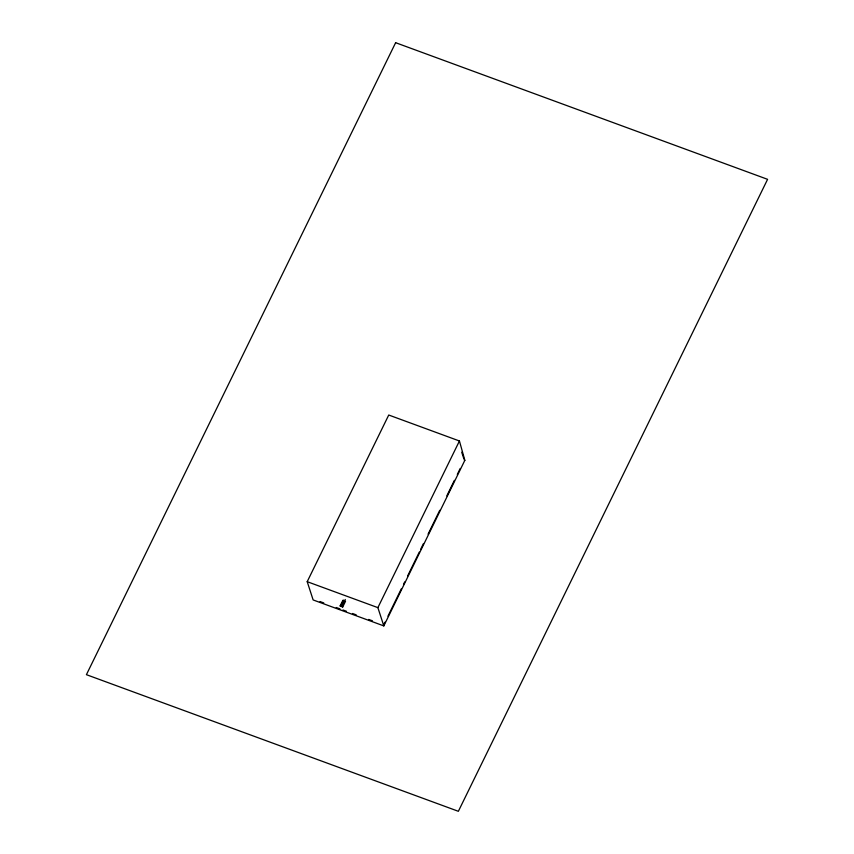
<?xml version="1.0" encoding="UTF-8"?>
<svg xmlns="http://www.w3.org/2000/svg" width="854" height="854" viewBox="0 0 854 854"><rect width="100%" height="100%" fill="white"/><g stroke="black" fill="none" stroke-linecap="round" stroke-linejoin="round"><path stroke-width="1.28" d="M340.97 605.977L343.532 600.17M340.885 605.646L342.465 606.094L341.781 605.774M341.846 605.934L342.315 606.564L340.597 605.838M342.187 605.934L341.749 606.02M307.205 581.681L388.741 415.023L459.431 440.984L464.843 460.327L383.82 625.907L313.14 599.946L307.205 581.681L377.884 607.642L383.82 625.907M345.55 601.205L342.764 606.895L340.127 605.924L342.913 600.245M345.272 599.476L342.006 606.489M377.884 607.642L459.431 440.984M383.862 624.52L385.026 622.128M387.94 616.182L401.348 588.78M403.526 584.328L404.689 581.937M407.614 575.97L419.303 552.079M420.584 549.474L423.499 543.507M428.067 534.166L439.757 510.286M446.813 495.875L454.381 480.375M457.306 474.429L460.21 468.462M340.127 605.924L342.764 606.895M340.863 605.603L341.429 605.635M464.298 460.125L464.843 460.327M320.026 601.558L323.773 602.935M336.241 607.514L339.988 608.891M342.966 609.991L346.414 611.25M352.467 613.482L356.203 614.848M368.682 619.438L372.429 620.805M461.726 452.225L463.925 458.993M395.637 42.7L86.414 674.671L458.363 811.3L767.586 179.329L395.637 42.7"/></g></svg>
